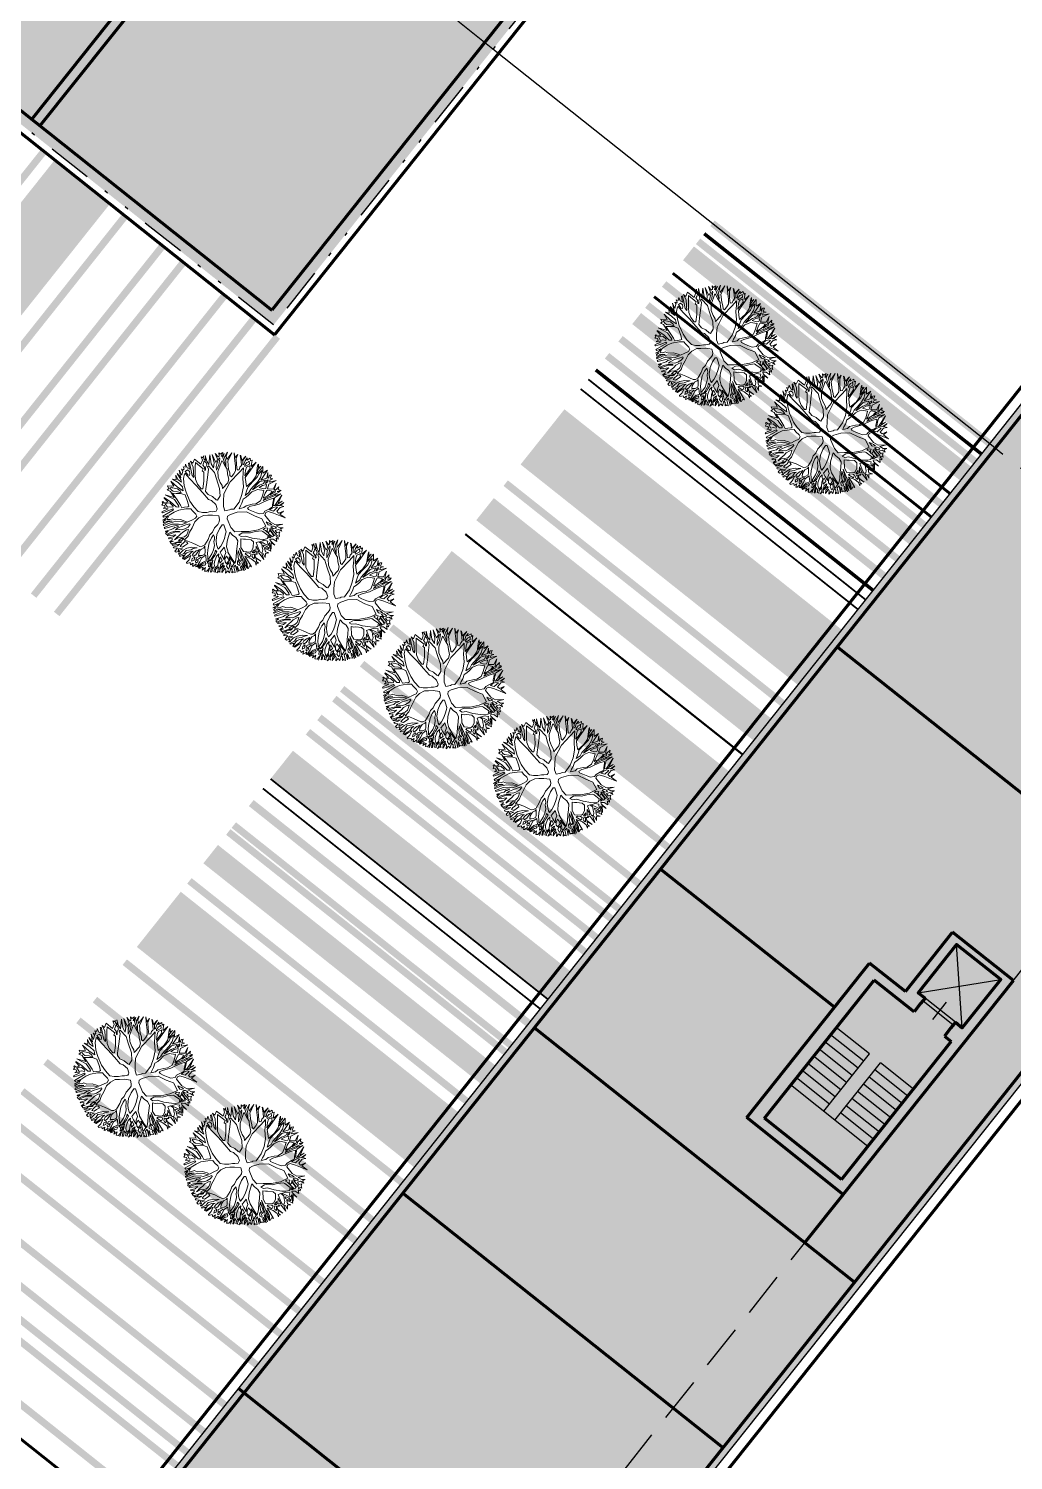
# Model space of a CAD drawing. Header units: metres. Extents: x -664657 to -643449, y -1076720 to -1062383.
# Drawn here: x -657585.73 to -657557.81, y -1068272.1 to -1068231.48 of the extents above; entities that cross this region are included whole.
import ezdxf

# ---------------------------------------------------------------- set-up
doc = ezdxf.new("R2010")
doc.units = ezdxf.units.M
doc.header["$LTSCALE"] = 0.1
doc.linetypes.add('DASHED', pattern=[19.05, 12.7, -6.35])
doc.linetypes.add('DIVIDE', pattern=[31.75, 12.7, -6.35, 0, -6.35, 0, -6.35])
doc.layers.get('0').update_dxf_attribs({"color": 8, "lineweight": 9})
doc.layers.add('AA_THER_silná', color=1, linetype='Continuous', lineweight=70)
doc.layers.add('AA_THER_STAFAZ', color=252, linetype='Continuous', lineweight=0)
for name, color, linetype in [('AA_THER_slabá', 4, 'Continuous'), ('AA_THER_srafy', 52, 'Continuous'), ('AA_THER_ZELEŇ', 53, 'Continuous'), ('AA_THER_čerchovaná', 84, 'DIVIDE'), ('AA_THER_čárkovaná', 5, 'DASHED')]:
    doc.layers.add(name, color=color, linetype=linetype)

# ---------------------------------------------------------------- blocks, each defined once
blk = doc.blocks.new('A$C0C461CEA')
for p, q in [((0.101, 0.706), (0.094, 0.804)), ((0.094, 0.804), (0.195, 0.61)), ((0.191, 0.795), (0.205, 0.826)), ((0.231, 0.749), (0.191, 0.795)), ((0.205, 0.826), (0.247, 0.779)), ((0.247, 0.779), (0.283, 0.818)), ((0.283, 0.818), (0.273, 0.766)), ((0.303, 0.735), (0.335, 0.855)), ((0.335, 0.855), (0.332, 0.706)), ((0.448, 0.732), (0.381, 0.832)), ((0.381, 0.832), (0.473, 0.745)), ((0.483, 0.777), (0.463, 0.845)), ((0.463, 0.845), (0.503, 0.812)), ((0.503, 0.812), (0.541, 0.849)), ((0.541, 0.849), (0.523, 0.775)), ((0.523, 0.775), (0.552, 0.829)), ((0.552, 0.829), (0.55, 0.733)), ((0.572, 0.716), (0.592, 0.82)), ((0.592, 0.82), (0.599, 0.69)), ((0.732, 0.619), (0.623, 0.824)), ((0.623, 0.824), (0.721, 0.691)), ((-0.291, 0.473), (-0.326, 0.577)), ((-0.326, 0.577), (-0.279, 0.488)), ((-0.256, 0.522), (-0.284, 0.582)), ((-0.284, 0.582), (-0.25, 0.553)), ((-0.25, 0.553), (-0.251, 0.627)), ((-0.251, 0.627), (-0.205, 0.61)), ((-0.215, 0.587), (-0.164, 0.562)), ((-0.208, 0.57), (-0.215, 0.587)), ((-0.212, 0.536), (-0.208, 0.57)), ((-0.186, 0.48), (-0.212, 0.536)), ((-0.205, 0.61), (-0.205, 0.641)), ((-0.205, 0.641), (-0.143, 0.596)), ((-0.164, 0.562), (-0.163, 0.47)), ((-0.143, 0.596), (-0.108, 0.579)), ((-0.134, 0.562), (-0.138, 0.487)), ((-0.108, 0.579), (-0.136, 0.688)), ((-0.136, 0.688), (-0.031, 0.479)), ((-0.111, 0.544), (-0.134, 0.562)), ((-0.084, 0.536), (-0.111, 0.544)), ((-0.062, 0.681), (-0.084, 0.71)), ((-0.084, 0.71), (-0.025, 0.681)), ((-0.05, 0.471), (-0.084, 0.536)), ((0.086, 0.573), (-0.062, 0.681)), ((-0.025, 0.681), (-0.029, 0.73)), ((-0.029, 0.73), (-0.001, 0.656)), ((0.063, 0.606), (-0.009, 0.765)), ((-0.009, 0.765), (0.101, 0.706)), ((-0.001, 0.656), (0.063, 0.606)), ((0.049, 0.709), (0.1, 0.674)), ((0.071, 0.64), (0.049, 0.709)), ((0.115, 0.58), (0.071, 0.64)), ((0.141, 0.467), (0.086, 0.573)), ((0.1, 0.674), (0.148, 0.626)), ((0.154, 0.458), (0.115, 0.58)), ((0.214, 0.725), (0.134, 0.788)), ((0.134, 0.788), (0.212, 0.751)), ((0.148, 0.626), (0.198, 0.54)), ((0.195, 0.61), (0.214, 0.725)), ((0.198, 0.54), (0.234, 0.438)), ((0.212, 0.751), (0.231, 0.749)), ((0.212, 0.581), (0.226, 0.644)), ((0.236, 0.499), (0.212, 0.581)), ((0.226, 0.644), (0.236, 0.684)), ((0.236, 0.684), (0.278, 0.625)), ((0.256, 0.734), (0.28, 0.713)), ((0.257, 0.695), (0.256, 0.734)), ((0.272, 0.676), (0.257, 0.695)), ((0.278, 0.625), (0.267, 0.543)), ((0.267, 0.543), (0.281, 0.388)), ((0.291, 0.657), (0.272, 0.676)), ((0.273, 0.766), (0.303, 0.735)), ((0.28, 0.713), (0.29, 0.678)), ((0.29, 0.678), (0.291, 0.657)), ((0.298, 0.594), (0.316, 0.668)), ((0.299, 0.519), (0.298, 0.594)), ((0.359, 0.578), (0.299, 0.519)), ((0.316, 0.668), (0.354, 0.641)), ((0.392, 0.572), (0.318, 0.477)), ((0.332, 0.706), (0.398, 0.641)), ((0.354, 0.641), (0.373, 0.618)), ((0.373, 0.618), (0.359, 0.578)), ((0.469, 0.501), (0.392, 0.572)), ((0.398, 0.641), (0.448, 0.732)), ((0.419, 0.639), (0.417, 0.618)), ((0.417, 0.618), (0.449, 0.568)), ((0.438, 0.663), (0.419, 0.639)), ((0.471, 0.697), (0.438, 0.663)), ((0.449, 0.568), (0.492, 0.518)), ((0.482, 0.682), (0.471, 0.697)), ((0.473, 0.745), (0.483, 0.777)), ((0.492, 0.669), (0.482, 0.682)), ((0.49, 0.711), (0.491, 0.762)), ((0.505, 0.682), (0.49, 0.711)), ((0.491, 0.762), (0.519, 0.739)), ((0.503, 0.634), (0.492, 0.669)), ((0.512, 0.575), (0.503, 0.634)), ((0.518, 0.634), (0.505, 0.682)), ((0.511, 0.491), (0.512, 0.575)), ((0.519, 0.739), (0.518, 0.634)), ((0.53, 0.531), (0.539, 0.622)), ((0.551, 0.471), (0.53, 0.531)), ((0.539, 0.622), (0.547, 0.66)), ((0.544, 0.723), (0.568, 0.689)), ((0.547, 0.66), (0.544, 0.723)), ((0.55, 0.733), (0.572, 0.716)), ((0.562, 0.609), (0.551, 0.471)), ((0.568, 0.689), (0.562, 0.609)), ((0.581, 0.563), (0.574, 0.456)), ((0.6, 0.66), (0.581, 0.563)), ((0.599, 0.69), (0.656, 0.641)), ((0.629, 0.644), (0.6, 0.66)), ((0.699, 0.587), (0.629, 0.644)), ((0.656, 0.641), (0.716, 0.594)), ((0.735, 0.569), (0.699, 0.587)), ((0.716, 0.594), (0.732, 0.619)), ((0.721, 0.691), (0.725, 0.772)), ((0.725, 0.772), (0.739, 0.638)), ((0.736, 0.502), (0.735, 0.569)), ((0.739, 0.638), (0.773, 0.691)), ((0.756, 0.617), (0.75, 0.55)), ((0.75, 0.55), (0.759, 0.494)), ((0.785, 0.647), (0.756, 0.617)), ((0.759, 0.494), (0.811, 0.549)), ((0.773, 0.691), (0.762, 0.79)), ((0.762, 0.79), (0.78, 0.708)), ((0.847, 0.53), (0.772, 0.454)), ((0.78, 0.708), (0.782, 0.71)), ((0.782, 0.71), (0.826, 0.755)), ((0.811, 0.549), (0.785, 0.647)), ((0.826, 0.755), (0.807, 0.687)), ((0.807, 0.687), (0.84, 0.599)), ((0.84, 0.599), (0.888, 0.613)), ((1.024, 0.679), (0.847, 0.53)), ((0.888, 0.613), (0.897, 0.711)), ((0.897, 0.711), (0.915, 0.627)), ((0.915, 0.627), (1.024, 0.679)), ((1.039, 0.454), (1.103, 0.589)), ((1.103, 0.589), (1.074, 0.465)), ((1.137, 0.506), (1.166, 0.562)), ((1.166, 0.562), (1.164, 0.508)), ((-0.495, 0.221), (-0.55, 0.309)), ((-0.55, 0.309), (-0.495, 0.256)), ((-0.436, 0.238), (-0.503, 0.376)), ((-0.503, 0.376), (-0.397, 0.235)), ((-0.394, 0.371), (-0.482, 0.412)), ((-0.482, 0.412), (-0.394, 0.388)), ((-0.394, 0.388), (-0.424, 0.459)), ((-0.424, 0.459), (-0.372, 0.399)), ((-0.256, 0.32), (-0.394, 0.371)), ((-0.386, 0.487), (-0.377, 0.497)), ((-0.28, 0.452), (-0.386, 0.487)), ((-0.377, 0.497), (-0.291, 0.473)), ((-0.372, 0.399), (-0.265, 0.347)), ((-0.209, 0.421), (-0.28, 0.452)), ((-0.279, 0.488), (-0.209, 0.448)), ((-0.265, 0.347), (-0.176, 0.312)), ((-0.207, 0.472), (-0.256, 0.522)), ((-0.174, 0.275), (-0.256, 0.32)), ((-0.209, 0.448), (-0.207, 0.472)), ((-0.194, 0.381), (-0.209, 0.421)), ((-0.162, 0.346), (-0.194, 0.381)), ((-0.163, 0.47), (-0.186, 0.48)), ((-0.176, 0.312), (-0.162, 0.346)), ((-0.142, 0.224), (-0.174, 0.275)), ((-0.157, 0.436), (-0.114, 0.321)), ((-0.081, 0.391), (-0.157, 0.436)), ((-0.138, 0.487), (-0.095, 0.443)), ((-0.114, 0.321), (-0.04, 0.095)), ((-0.095, 0.443), (-0.013, 0.385)), ((0.012, 0.333), (-0.081, 0.391)), ((-0.013, 0.385), (-0.05, 0.471)), ((-0.031, 0.479), (0.019, 0.379)), ((0.154, 0.269), (0.012, 0.333)), ((0.019, 0.379), (0.096, 0.349)), ((0.096, 0.349), (0.175, 0.322)), ((0.175, 0.322), (0.141, 0.467)), ((0.193, 0.345), (0.154, 0.458)), ((0.266, 0.178), (0.154, 0.269)), ((0.24, 0.295), (0.193, 0.345)), ((0.234, 0.438), (0.258, 0.367)), ((0.281, 0.388), (0.236, 0.499)), ((0.308, 0.222), (0.24, 0.295)), ((0.258, 0.367), (0.296, 0.309)), ((0.296, 0.309), (0.308, 0.222)), ((0.314, 0.414), (0.309, 0.363)), ((0.309, 0.363), (0.334, 0.286)), ((0.318, 0.477), (0.314, 0.414)), ((0.334, 0.286), (0.348, 0.221)), ((0.532, 0.422), (0.469, 0.501)), ((0.492, 0.518), (0.511, 0.491)), ((0.513, 0.258), (0.54, 0.324)), ((0.54, 0.324), (0.532, 0.422)), ((0.551, 0.283), (0.534, 0.218)), ((0.571, 0.374), (0.551, 0.283)), ((0.574, 0.456), (0.571, 0.374)), ((0.694, 0.255), (0.731, 0.289)), ((0.834, 0.289), (0.726, 0.197)), ((0.731, 0.289), (0.76, 0.363)), ((0.738, 0.409), (0.736, 0.502)), ((0.76, 0.363), (0.738, 0.409)), ((0.772, 0.454), (0.768, 0.41)), ((0.768, 0.41), (0.8, 0.37)), ((0.8, 0.37), (0.955, 0.401)), ((0.992, 0.29), (0.834, 0.289)), ((0.943, 0.354), (0.922, 0.336)), ((0.922, 0.336), (0.992, 0.342)), ((0.983, 0.384), (0.943, 0.354)), ((0.955, 0.401), (1.039, 0.454)), ((1.022, 0.404), (0.983, 0.384)), ((0.99, 0.219), (0.992, 0.29)), ((0.992, 0.342), (1.008, 0.359)), ((1.008, 0.359), (1.022, 0.404)), ((1.019, 0.28), (1.014, 0.25)), ((1.04, 0.305), (1.019, 0.28)), ((1.065, 0.28), (1.04, 0.305)), ((1.06, 0.421), (1.046, 0.396)), ((1.046, 0.396), (1.046, 0.37)), ((1.046, 0.37), (1.102, 0.394)), ((1.057, 0.251), (1.11, 0.266)), ((1.085, 0.438), (1.06, 0.421)), ((1.084, 0.364), (1.065, 0.329)), ((1.065, 0.329), (1.216, 0.353)), ((1.11, 0.266), (1.065, 0.28)), ((1.074, 0.465), (1.137, 0.506)), ((1.151, 0.377), (1.084, 0.364)), ((1.117, 0.447), (1.085, 0.438)), ((1.115, 0.327), (1.094, 0.318)), ((1.094, 0.318), (1.123, 0.272)), ((1.102, 0.394), (1.117, 0.447)), ((1.157, 0.334), (1.115, 0.327)), ((1.123, 0.272), (1.221, 0.303)), ((1.154, 0.472), (1.142, 0.409)), ((1.142, 0.409), (1.193, 0.416)), ((1.216, 0.393), (1.151, 0.377)), ((1.213, 0.508), (1.154, 0.472)), ((1.223, 0.332), (1.157, 0.334)), ((1.164, 0.508), (1.213, 0.508)), ((1.221, 0.277), (1.173, 0.268)), ((1.173, 0.268), (1.209, 0.239)), ((1.193, 0.416), (1.206, 0.47)), ((1.206, 0.47), (1.232, 0.441)), ((1.209, 0.239), (1.221, 0.277)), ((1.216, 0.353), (1.216, 0.393)), ((1.221, 0.303), (1.223, 0.332)), ((1.232, 0.441), (1.276, 0.429)), ((1.265, 0.299), (1.236, 0.242)), ((1.276, 0.429), (1.239, 0.399)), ((1.239, 0.399), (1.239, 0.378)), ((1.239, 0.378), (1.266, 0.383)), ((1.263, 0.236), (1.379, 0.275)), ((1.336, 0.335), (1.265, 0.299)), ((1.266, 0.383), (1.281, 0.398)), ((1.308, 0.383), (1.275, 0.358)), ((1.275, 0.358), (1.336, 0.335)), ((1.281, 0.398), (1.308, 0.383)), ((1.379, 0.275), (1.301, 0.236)), ((-0.493, -0.002), (-0.644, 0.041)), ((-0.644, 0.041), (-0.485, 0.03)), ((-0.635, 0.101), (-0.551, 0.117)), ((-0.519, 0.086), (-0.635, 0.101)), ((-0.612, 0.165), (-0.577, 0.172)), ((-0.557, 0.142), (-0.612, 0.165)), ((-0.577, 0.172), (-0.583, 0.229)), ((-0.583, 0.229), (-0.536, 0.174)), ((-0.551, 0.117), (-0.557, 0.142)), ((-0.526, 0.187), (-0.556, 0.247)), ((-0.556, 0.247), (-0.505, 0.187)), ((-0.536, 0.174), (-0.526, 0.187)), ((-0.509, 0.126), (-0.526, 0.126)), ((-0.526, 0.126), (-0.492, 0.08)), ((-0.485, 0.03), (-0.519, 0.086)), ((-0.416, 0.057), (-0.509, 0.126)), ((-0.505, 0.187), (-0.335, 0.163)), ((-0.495, 0.256), (-0.436, 0.238)), ((-0.415, 0.205), (-0.495, 0.221)), ((-0.492, 0.08), (-0.453, 0.038)), ((-0.444, 0.15), (-0.46, 0.141)), ((-0.46, 0.141), (-0.318, -0.013)), ((-0.453, 0.038), (-0.411, 0.003)), ((-0.353, 0.149), (-0.444, 0.15)), ((-0.354, -0.026), (-0.416, 0.057)), ((-0.335, 0.163), (-0.415, 0.205)), ((-0.411, 0.003), (-0.354, -0.026)), ((-0.397, 0.235), (-0.263, 0.181)), ((-0.273, 0.155), (-0.353, 0.149)), ((-0.191, 0.121), (-0.273, 0.155)), ((-0.263, 0.181), (-0.194, 0.167)), ((-0.194, 0.167), (-0.145, 0.146)), ((-0.099, 0.096), (-0.191, 0.121)), ((-0.145, 0.146), (-0.114, 0.159)), ((-0.114, 0.159), (-0.142, 0.224)), ((-0.05, 0.048), (-0.099, 0.096)), ((0, -0.086), (-0.05, 0.048)), ((-0.04, 0.095), (0.101, -0.11)), ((0.364, 0.065), (0.266, 0.178)), ((0.348, 0.221), (0.354, 0.16)), ((0.354, 0.16), (0.409, 0.103)), ((0.435, -0.079), (0.364, 0.065)), ((0.409, 0.103), (0.439, 0.053)), ((0.439, 0.053), (0.476, 0.01)), ((0.476, 0.01), (0.498, 0.096)), ((0.485, 0.148), (0.513, 0.258)), ((0.498, 0.096), (0.485, 0.148)), ((0.588, 0.099), (0.514, -0.053)), ((0.534, 0.218), (0.533, 0.155)), ((0.533, 0.155), (0.567, 0.153)), ((0.567, 0.153), (0.619, 0.192)), ((0.726, 0.197), (0.588, 0.099)), ((0.619, 0.192), (0.694, 0.255)), ((0.934, -0.024), (0.985, 0.138)), ((0.99, 0.078), (0.966, -0.017)), ((0.985, 0.138), (0.99, 0.219)), ((1.029, 0.181), (0.99, 0.078)), ((1.014, 0.25), (1.022, 0.223)), ((1.022, 0.223), (1.057, 0.251)), ((1.054, 0.196), (1.029, 0.181)), ((1.161, 0.247), (1.054, 0.196)), ((1.064, -0.035), (1.15, 0.081)), ((1.15, 0.081), (1.193, 0.151)), ((1.207, 0.21), (1.161, 0.247)), ((1.184, 0.044), (1.176, -0.007)), ((1.242, 0.072), (1.184, 0.044)), ((1.201, 0.118), (1.192, 0.06)), ((1.192, 0.06), (1.242, 0.105)), ((1.193, 0.151), (1.207, 0.21)), ((1.249, 0.194), (1.201, 0.132)), ((1.201, 0.132), (1.201, 0.118)), ((1.236, 0.242), (1.263, 0.236)), ((1.242, 0.105), (1.277, 0.128)), ((1.297, 0.051), (1.242, 0.072)), ((1.268, 0.179), (1.249, 0.194)), ((1.314, 0.169), (1.268, 0.179)), ((1.294, 0.108), (1.276, 0.086)), ((1.276, 0.086), (1.305, 0.077)), ((1.277, 0.128), (1.319, 0.158)), ((1.411, 0.18), (1.289, 0.213)), ((1.289, 0.213), (1.317, 0.184)), ((1.327, 0.131), (1.294, 0.108)), ((1.347, 0.037), (1.297, 0.051)), ((1.301, 0.236), (1.411, 0.18)), ((1.305, 0.077), (1.384, 0.138)), ((1.319, 0.158), (1.314, 0.169)), ((1.317, 0.184), (1.443, 0.155)), ((1.367, 0.149), (1.327, 0.131)), ((1.443, 0.155), (1.34, 0.081)), ((1.34, 0.081), (1.406, 0.061)), ((1.386, 0.006), (1.347, 0.037)), ((1.384, 0.138), (1.367, 0.149)), ((1.367, -0.026), (1.386, 0.006)), ((1.421, 0.016), (1.398, -0.011)), ((1.406, 0.061), (1.454, 0.109)), ((1.495, 0.013), (1.421, 0.016)), ((1.454, 0.109), (1.431, 0.05)), ((1.431, 0.05), (1.495, 0.013)), ((-0.721, -0.288), (-0.583, -0.227)), ((-0.701, -0.157), (-0.672, -0.144)), ((-0.634, -0.167), (-0.701, -0.157)), ((-0.672, -0.144), (-0.697, -0.115)), ((-0.697, -0.115), (-0.649, -0.134)), ((-0.599, -0.118), (-0.687, -0.081)), ((-0.687, -0.081), (-0.582, -0.108)), ((-0.508, -0.101), (-0.659, -0.004)), ((-0.659, -0.004), (-0.5, -0.057)), ((-0.49, -0.229), (-0.658, -0.302)), ((-0.649, -0.134), (-0.599, -0.118)), ((-0.583, -0.227), (-0.634, -0.167)), ((-0.561, -0.129), (-0.611, -0.142)), ((-0.611, -0.142), (-0.575, -0.175)), ((-0.582, -0.108), (-0.544, -0.105)), ((-0.575, -0.175), (-0.552, -0.204)), ((-0.519, -0.137), (-0.561, -0.129)), ((-0.552, -0.204), (-0.506, -0.197)), ((-0.544, -0.105), (-0.508, -0.101)), ((-0.491, -0.179), (-0.519, -0.137)), ((-0.506, -0.197), (-0.448, -0.22)), ((-0.5, -0.057), (-0.412, -0.054)), ((-0.412, -0.054), (-0.493, -0.002)), ((-0.33, -0.078), (-0.491, -0.12)), ((-0.491, -0.12), (-0.481, -0.145)), ((-0.444, -0.203), (-0.491, -0.179)), ((-0.465, -0.267), (-0.49, -0.229)), ((-0.481, -0.145), (-0.435, -0.149)), ((-0.431, -0.251), (-0.465, -0.267)), ((-0.448, -0.22), (-0.444, -0.203)), ((-0.435, -0.149), (-0.35, -0.207)), ((-0.402, -0.266), (-0.431, -0.251)), ((-0.35, -0.207), (-0.2, -0.314)), ((-0.208, -0.104), (-0.33, -0.078)), ((-0.318, -0.013), (-0.221, -0.06)), ((-0.221, -0.06), (-0.118, -0.072)), ((-0.023, -0.134), (-0.208, -0.104)), ((-0.118, -0.072), (-0.051, -0.067)), ((-0.051, -0.067), (0, -0.086)), ((0.101, -0.19), (-0.023, -0.134)), ((0.101, -0.11), (0.215, -0.18)), ((0.147, -0.271), (0.101, -0.19)), ((0.215, -0.18), (0.302, -0.23)), ((0.302, -0.23), (0.386, -0.241)), ((0.386, -0.241), (0.412, -0.157)), ((0.412, -0.132), (0.435, -0.079)), ((0.412, -0.157), (0.412, -0.132)), ((0.514, -0.053), (0.492, -0.182)), ((0.492, -0.182), (0.493, -0.246)), ((0.493, -0.246), (0.533, -0.274)), ((0.71, -0.29), (0.814, -0.262)), ((0.814, -0.262), (0.864, -0.159)), ((0.864, -0.159), (0.934, -0.024)), ((0.908, -0.119), (0.897, -0.15)), ((0.897, -0.15), (0.901, -0.228)), ((0.901, -0.228), (0.946, -0.198)), ((0.966, -0.017), (0.908, -0.119)), ((0.946, -0.198), (0.973, -0.127)), ((0.973, -0.127), (1.064, -0.035)), ((1.009, -0.187), (0.98, -0.225)), ((0.98, -0.225), (1.12, -0.297)), ((1.026, -0.151), (1.009, -0.187)), ((1.084, -0.067), (1.026, -0.151)), ((1.138, -0.047), (1.084, -0.067)), ((1.225, -0.095), (1.138, -0.047)), ((1.176, -0.007), (1.277, -0.02)), ((1.208, -0.294), (1.276, -0.187)), ((1.271, -0.153), (1.225, -0.095)), ((1.231, -0.04), (1.321, -0.091)), ((1.289, -0.041), (1.231, -0.04)), ((1.287, -0.212), (1.256, -0.26)), ((1.256, -0.26), (1.262, -0.288)), ((1.262, -0.288), (1.356, -0.236)), ((1.276, -0.187), (1.271, -0.153)), ((1.277, -0.02), (1.367, -0.026)), ((1.324, -0.116), (1.277, -0.096)), ((1.277, -0.096), (1.303, -0.157)), ((1.318, -0.192), (1.287, -0.212)), ((1.346, -0.047), (1.289, -0.041)), ((1.394, -0.229), (1.298, -0.308)), ((1.303, -0.157), (1.324, -0.116)), ((1.356, -0.236), (1.318, -0.192)), ((1.321, -0.091), (1.346, -0.047)), ((1.347, -0.14), (1.333, -0.161)), ((1.333, -0.161), (1.36, -0.194)), ((1.374, -0.053), (1.346, -0.093)), ((1.346, -0.093), (1.374, -0.091)), ((1.368, -0.148), (1.347, -0.14)), ((1.374, -0.091), (1.353, -0.129)), ((1.353, -0.129), (1.41, -0.147)), ((1.36, -0.194), (1.389, -0.194)), ((1.4, -0.166), (1.368, -0.148)), ((1.514, -0.029), (1.374, -0.053)), ((1.389, -0.194), (1.421, -0.179)), ((1.476, -0.191), (1.394, -0.229)), ((1.398, -0.011), (1.514, -0.029)), ((1.421, -0.179), (1.4, -0.166)), ((1.41, -0.147), (1.519, -0.094)), ((1.519, -0.094), (1.431, -0.145)), ((1.431, -0.145), (1.486, -0.17)), ((1.541, -0.201), (1.476, -0.191)), ((1.486, -0.17), (1.527, -0.148)), ((1.527, -0.148), (1.511, -0.184)), ((1.511, -0.184), (1.541, -0.201)), ((-0.722, -0.374), (-0.67, -0.354)), ((-0.605, -0.381), (-0.722, -0.374)), ((-0.67, -0.354), (-0.721, -0.288)), ((-0.671, -0.512), (-0.715, -0.477)), ((-0.715, -0.477), (-0.643, -0.483)), ((-0.705, -0.422), (-0.705, -0.403)), ((-0.705, -0.403), (-0.475, -0.468)), ((-0.602, -0.457), (-0.705, -0.422)), ((-0.697, -0.539), (-0.671, -0.512)), ((-0.658, -0.302), (-0.588, -0.343)), ((-0.643, -0.483), (-0.602, -0.457)), ((-0.562, -0.478), (-0.608, -0.497)), ((-0.608, -0.497), (-0.603, -0.545)), ((-0.429, -0.459), (-0.605, -0.381)), ((-0.588, -0.343), (-0.459, -0.411)), ((-0.528, -0.49), (-0.562, -0.478)), ((-0.5, -0.512), (-0.528, -0.49)), ((-0.523, -0.534), (-0.5, -0.512)), ((-0.475, -0.468), (-0.429, -0.459)), ((-0.459, -0.411), (-0.383, -0.446)), ((-0.274, -0.489), (-0.439, -0.537)), ((-0.281, -0.328), (-0.402, -0.266)), ((-0.383, -0.446), (-0.284, -0.456)), ((-0.284, -0.456), (-0.182, -0.436)), ((-0.167, -0.411), (-0.281, -0.328)), ((-0.099, -0.448), (-0.274, -0.489)), ((-0.2, -0.314), (-0.141, -0.358)), ((-0.182, -0.436), (-0.167, -0.411)), ((-0.141, -0.358), (-0.098, -0.387)), ((0.06, -0.41), (-0.099, -0.448)), ((-0.098, -0.387), (-0.025, -0.371)), ((-0.025, -0.371), (0.046, -0.318)), ((0.046, -0.318), (0.128, -0.29)), ((0.101, -0.37), (0.06, -0.41)), ((0.202, -0.337), (0.101, -0.37)), ((0.128, -0.29), (0.147, -0.271)), ((0.284, -0.347), (0.202, -0.337)), ((0.252, -0.551), (0.271, -0.484)), ((0.271, -0.484), (0.295, -0.448)), ((0.301, -0.364), (0.284, -0.347)), ((0.295, -0.448), (0.313, -0.389)), ((0.313, -0.389), (0.301, -0.364)), ((0.348, -0.481), (0.309, -0.559)), ((0.414, -0.386), (0.348, -0.481)), ((0.482, -0.404), (0.414, -0.386)), ((0.518, -0.429), (0.482, -0.404)), ((0.544, -0.477), (0.518, -0.429)), ((0.533, -0.274), (0.71, -0.29)), ((0.574, -0.561), (0.544, -0.477)), ((0.601, -0.382), (0.587, -0.408)), ((0.587, -0.408), (0.628, -0.487)), ((0.66, -0.39), (0.601, -0.382)), ((0.628, -0.487), (0.7, -0.576)), ((0.74, -0.406), (0.66, -0.39)), ((0.768, -0.431), (0.74, -0.406)), ((0.831, -0.489), (0.768, -0.431)), ((0.773, -0.347), (0.846, -0.329)), ((0.833, -0.407), (0.773, -0.347)), ((0.885, -0.552), (0.831, -0.489)), ((0.896, -0.469), (0.833, -0.407)), ((0.846, -0.329), (0.914, -0.295)), ((0.987, -0.527), (0.896, -0.469)), ((0.914, -0.295), (0.987, -0.292)), ((0.987, -0.292), (1.076, -0.35)), ((1.063, -0.541), (0.987, -0.527)), ((1.076, -0.35), (1.146, -0.402)), ((1.12, -0.297), (1.208, -0.294)), ((1.322, -0.346), (1.122, -0.328)), ((1.122, -0.328), (1.314, -0.377)), ((1.146, -0.366), (1.331, -0.398)), ((1.205, -0.406), (1.146, -0.366)), ((1.146, -0.402), (1.247, -0.462)), ((1.293, -0.438), (1.205, -0.406)), ((1.247, -0.462), (1.328, -0.531)), ((1.35, -0.423), (1.293, -0.438)), ((1.298, -0.308), (1.389, -0.301)), ((1.308, -0.455), (1.382, -0.454)), ((1.323, -0.478), (1.308, -0.455)), ((1.314, -0.377), (1.526, -0.421)), ((1.436, -0.382), (1.322, -0.346)), ((1.367, -0.498), (1.323, -0.478)), ((1.331, -0.398), (1.35, -0.423)), ((1.439, -0.334), (1.334, -0.329)), ((1.334, -0.329), (1.521, -0.375)), ((1.403, -0.475), (1.367, -0.498)), ((1.526, -0.421), (1.375, -0.412)), ((1.375, -0.412), (1.53, -0.449)), ((1.382, -0.454), (1.403, -0.475)), ((1.389, -0.301), (1.527, -0.295)), ((1.434, -0.521), (1.395, -0.521)), ((1.395, -0.521), (1.492, -0.575)), ((1.53, -0.449), (1.415, -0.452)), ((1.415, -0.452), (1.445, -0.477)), ((1.485, -0.543), (1.434, -0.521)), ((1.521, -0.375), (1.436, -0.382)), ((1.513, -0.369), (1.439, -0.334)), ((1.445, -0.477), (1.505, -0.474)), ((1.505, -0.474), (1.477, -0.522)), ((1.477, -0.522), (1.485, -0.543)), ((1.527, -0.295), (1.496, -0.321)), ((1.496, -0.321), (1.528, -0.358)), ((1.528, -0.358), (1.513, -0.369)), ((-0.651, -0.541), (-0.697, -0.539)), ((-0.537, -0.67), (-0.676, -0.63)), ((-0.676, -0.63), (-0.569, -0.633)), ((-0.67, -0.585), (-0.643, -0.564)), ((-0.628, -0.583), (-0.67, -0.585)), ((-0.643, -0.564), (-0.651, -0.541)), ((-0.639, -0.698), (-0.537, -0.67)), ((-0.507, -0.691), (-0.639, -0.698)), ((-0.569, -0.633), (-0.628, -0.583)), ((-0.54, -0.767), (-0.622, -0.732)), ((-0.622, -0.732), (-0.532, -0.735)), ((-0.603, -0.545), (-0.555, -0.54)), ((-0.483, -0.76), (-0.59, -0.822)), ((-0.59, -0.822), (-0.54, -0.767)), ((-0.569, -0.566), (-0.571, -0.578)), ((-0.571, -0.578), (-0.503, -0.638)), ((-0.439, -0.537), (-0.569, -0.566)), ((-0.555, -0.54), (-0.523, -0.534)), ((-0.532, -0.735), (-0.456, -0.699)), ((-0.456, -0.699), (-0.507, -0.691)), ((-0.503, -0.638), (-0.373, -0.687)), ((-0.374, -0.724), (-0.483, -0.76)), ((-0.416, -0.81), (-0.302, -0.746)), ((-0.302, -0.746), (-0.374, -0.724)), ((-0.373, -0.687), (-0.256, -0.714)), ((-0.221, -0.753), (-0.283, -0.813)), ((-0.256, -0.714), (-0.076, -0.727)), ((-0.092, -0.771), (-0.221, -0.753)), ((-0.004, -0.791), (-0.092, -0.771)), ((-0.076, -0.727), (0.048, -0.713)), ((-0.002, -0.812), (-0.004, -0.791)), ((0.055, -0.78), (0.014, -0.86)), ((0.048, -0.713), (0.165, -0.682)), ((0.103, -0.771), (0.055, -0.78)), ((0.185, -0.745), (0.103, -0.771)), ((0.165, -0.682), (0.215, -0.623)), ((0.227, -0.745), (0.185, -0.745)), ((0.215, -0.623), (0.252, -0.551)), ((0.25, -0.786), (0.227, -0.745)), ((0.249, -0.862), (0.25, -0.786)), ((0.276, -0.629), (0.273, -0.73)), ((0.273, -0.73), (0.303, -0.824)), ((0.309, -0.559), (0.276, -0.629)), ((0.627, -0.632), (0.574, -0.561)), ((0.648, -0.697), (0.627, -0.632)), ((0.706, -0.765), (0.648, -0.697)), ((0.68, -0.635), (0.71, -0.698)), ((0.723, -0.641), (0.68, -0.635)), ((0.7, -0.576), (0.793, -0.643)), ((0.766, -0.864), (0.706, -0.765)), ((0.71, -0.698), (0.771, -0.775)), ((0.755, -0.654), (0.723, -0.641)), ((0.793, -0.687), (0.755, -0.654)), ((0.771, -0.775), (0.873, -0.86)), ((0.793, -0.643), (0.86, -0.669)), ((0.861, -0.713), (0.793, -0.687)), ((0.86, -0.669), (0.919, -0.683)), ((0.923, -0.765), (0.861, -0.713)), ((0.927, -0.618), (0.885, -0.552)), ((0.919, -0.683), (0.953, -0.683)), ((0.975, -0.826), (0.923, -0.765)), ((0.953, -0.683), (0.927, -0.618)), ((0.943, -0.738), (0.987, -0.729)), ((0.979, -0.769), (0.943, -0.738)), ((0.973, -0.572), (1.072, -0.589)), ((0.997, -0.622), (0.973, -0.572)), ((1.005, -0.804), (0.979, -0.769)), ((0.987, -0.729), (1.026, -0.796)), ((1.018, -0.681), (0.997, -0.622)), ((1.087, -0.68), (1.018, -0.681)), ((1.033, -0.716), (1.053, -0.774)), ((1.078, -0.743), (1.033, -0.716)), ((1.053, -0.774), (1.127, -0.856)), ((1.084, -0.55), (1.063, -0.541)), ((1.072, -0.589), (1.119, -0.642)), ((1.111, -0.744), (1.078, -0.743)), ((1.24, -0.542), (1.084, -0.55)), ((1.171, -0.679), (1.087, -0.68)), ((1.099, -0.713), (1.174, -0.717)), ((1.139, -0.759), (1.099, -0.713)), ((1.151, -0.786), (1.111, -0.744)), ((1.119, -0.642), (1.171, -0.679)), ((1.135, -0.61), (1.181, -0.601)), ((1.169, -0.658), (1.135, -0.61)), ((1.193, -0.78), (1.139, -0.759)), ((1.217, -0.83), (1.151, -0.786)), ((1.218, -0.683), (1.169, -0.658)), ((1.271, -0.556), (1.173, -0.572)), ((1.173, -0.572), (1.345, -0.623)), ((1.174, -0.717), (1.193, -0.78)), ((1.181, -0.601), (1.228, -0.603)), ((1.262, -0.674), (1.218, -0.683)), ((1.22, -0.716), (1.225, -0.775)), ((1.246, -0.741), (1.22, -0.716)), ((1.225, -0.775), (1.289, -0.835)), ((1.228, -0.603), (1.262, -0.674)), ((1.328, -0.531), (1.24, -0.542)), ((1.269, -0.792), (1.246, -0.741)), ((1.339, -0.652), (1.266, -0.621)), ((1.266, -0.621), (1.279, -0.67)), ((1.292, -0.73), (1.269, -0.733)), ((1.269, -0.733), (1.293, -0.833)), ((1.289, -0.835), (1.269, -0.792)), ((1.32, -0.545), (1.271, -0.556)), ((1.279, -0.67), (1.304, -0.696)), ((1.314, -0.791), (1.292, -0.73)), ((1.304, -0.696), (1.367, -0.69)), ((1.366, -0.826), (1.314, -0.791)), ((1.362, -0.62), (1.32, -0.545)), ((1.351, -0.74), (1.321, -0.736)), ((1.321, -0.736), (1.366, -0.826)), ((1.367, -0.69), (1.339, -0.652)), ((1.345, -0.623), (1.362, -0.62)), ((1.406, -0.775), (1.351, -0.74)), ((1.492, -0.575), (1.361, -0.539)), ((1.361, -0.539), (1.376, -0.585)), ((1.404, -0.631), (1.364, -0.641)), ((1.364, -0.641), (1.432, -0.706)), ((1.376, -0.585), (1.48, -0.613)), ((1.432, -0.706), (1.386, -0.715)), ((1.386, -0.715), (1.406, -0.775)), ((1.457, -0.664), (1.404, -0.631)), ((1.461, -0.634), (1.444, -0.636)), ((1.444, -0.636), (1.457, -0.664)), ((1.48, -0.613), (1.461, -0.634)), ((-0.568, -0.862), (-0.416, -0.81)), ((-0.457, -0.859), (-0.568, -0.862)), ((-0.519, -0.958), (-0.457, -0.859)), ((-0.458, -0.964), (-0.519, -0.958)), ((-0.463, -0.909), (-0.469, -0.936)), ((-0.469, -0.936), (-0.415, -0.93)), ((-0.446, -0.892), (-0.463, -0.909)), ((-0.456, -0.999), (-0.458, -0.964)), ((-0.402, -0.959), (-0.456, -0.999)), ((-0.388, -0.824), (-0.446, -0.892)), ((-0.415, -0.93), (-0.381, -0.913)), ((-0.275, -0.955), (-0.402, -0.959)), ((-0.396, -1.075), (-0.275, -0.955)), ((-0.237, -0.968), (-0.396, -1.075)), ((-0.329, -0.8), (-0.388, -0.824)), ((-0.381, -0.913), (-0.335, -0.847)), ((-0.36, -1.114), (-0.235, -1.047)), ((-0.322, -0.887), (-0.355, -0.942)), ((-0.355, -0.942), (-0.206, -0.924)), ((-0.335, -0.847), (-0.287, -0.798)), ((-0.287, -0.798), (-0.329, -0.8)), ((-0.283, -0.813), (-0.322, -0.887)), ((-0.105, -0.95), (-0.237, -0.968)), ((-0.235, -1.047), (-0.102, -1.004)), ((-0.142, -1.045), (-0.222, -1.071)), ((-0.206, -0.924), (-0.095, -0.918)), ((-0.125, -1.059), (-0.142, -1.045)), ((-0.078, -0.962), (-0.105, -0.95)), ((-0.102, -1.004), (-0.078, -0.962)), ((-0.095, -0.918), (-0.04, -0.918)), ((-0.04, -0.918), (-0.024, -0.869)), ((-0.027, -0.987), (-0.034, -1.08)), ((0.014, -0.86), (-0.027, -0.987)), ((-0.024, -0.869), (-0.002, -0.812)), ((0.102, -1.129), (0.142, -1.04)), ((0.184, -1.043), (0.122, -1.171)), ((0.142, -1.04), (0.206, -0.982)), ((0.246, -0.974), (0.184, -1.043)), ((0.206, -0.982), (0.243, -0.953)), ((0.23, -1.077), (0.246, -0.974)), ((0.243, -0.953), (0.249, -0.862)), ((0.277, -0.999), (0.264, -1.085)), ((0.292, -0.925), (0.277, -0.999)), ((0.309, -0.927), (0.292, -0.925)), ((0.303, -0.824), (0.376, -0.924)), ((0.33, -0.981), (0.309, -0.927)), ((0.321, -1.112), (0.333, -1.053)), ((0.333, -1.053), (0.33, -0.981)), ((0.374, -0.999), (0.362, -1.036)), ((0.362, -1.036), (0.365, -1.114)), ((0.41, -1.033), (0.374, -0.999)), ((0.376, -0.924), (0.427, -1.003)), ((0.444, -1.071), (0.41, -1.033)), ((0.427, -1.003), (0.48, -1.062)), ((0.558, -1.109), (0.631, -1.046)), ((0.631, -1.046), (0.693, -0.999)), ((0.746, -1.013), (0.692, -1.098)), ((0.693, -0.999), (0.75, -0.958)), ((0.726, -1.085), (0.746, -1.013)), ((0.75, -0.958), (0.766, -0.918)), ((0.766, -0.918), (0.766, -0.864)), ((0.789, -0.874), (0.884, -0.921)), ((0.804, -0.903), (0.789, -0.874)), ((0.79, -1.059), (0.793, -1.031)), ((0.793, -1.031), (0.796, -0.994)), ((0.796, -0.994), (0.85, -1.098)), ((0.804, -0.956), (0.804, -0.903)), ((0.813, -0.977), (0.804, -0.956)), ((0.841, -1.024), (0.813, -0.977)), ((0.885, -1.058), (0.841, -1.024)), ((0.873, -0.86), (0.932, -0.9)), ((0.884, -0.921), (0.914, -0.946)), ((0.914, -0.998), (0.885, -1.058)), ((0.906, -1.064), (0.934, -1.03)), ((0.914, -0.946), (0.914, -0.998)), ((0.932, -0.9), (0.98, -0.916)), ((0.934, -1.03), (0.94, -1.076)), ((0.939, -0.942), (0.95, -1.023)), ((0.95, -0.942), (0.939, -0.942)), ((1.04, -0.98), (0.95, -0.942)), ((0.95, -1.023), (1.001, -1.095)), ((1.031, -0.928), (0.975, -0.826)), ((0.98, -0.916), (1.029, -0.945)), ((1.045, -0.869), (1.005, -0.804)), ((1.026, -0.796), (1.051, -0.84)), ((1.029, -0.945), (1.031, -0.928)), ((1.032, -1.052), (1.04, -0.98)), ((1.059, -1.178), (1.032, -1.052)), ((1.075, -0.925), (1.045, -0.869)), ((1.05, -0.921), (1.086, -0.98)), ((1.051, -0.97), (1.05, -0.921)), ((1.051, -0.84), (1.075, -0.882)), ((1.086, -0.98), (1.051, -0.97)), ((1.059, -1.012), (1.058, -1.092)), ((1.08, -1.009), (1.059, -1.012)), ((1.075, -0.882), (1.075, -0.925)), ((1.097, -1.037), (1.08, -1.009)), ((1.259, -1.006), (1.085, -0.865)), ((1.085, -0.865), (1.242, -1.046)), ((1.085, -1.069), (1.097, -1.037)), ((1.098, -0.94), (1.107, -0.921)), ((1.105, -0.963), (1.098, -0.94)), ((1.156, -0.996), (1.105, -0.963)), ((1.107, -0.921), (1.156, -0.965)), ((1.127, -0.856), (1.163, -0.878)), ((1.192, -1.097), (1.14, -1.053)), ((1.14, -1.053), (1.155, -1.127)), ((1.156, -0.965), (1.156, -0.996)), ((1.163, -0.878), (1.239, -0.897)), ((1.242, -1.046), (1.185, -0.992)), ((1.185, -0.992), (1.213, -1.063)), ((1.249, -0.922), (1.189, -0.924)), ((1.189, -0.924), (1.265, -0.987)), ((1.239, -0.897), (1.217, -0.83)), ((1.293, -0.863), (1.24, -0.831)), ((1.24, -0.831), (1.264, -0.903)), ((1.281, -0.953), (1.249, -0.922)), ((1.265, -0.987), (1.259, -1.006)), ((1.264, -0.903), (1.302, -0.93)), ((1.302, -0.93), (1.281, -0.953)), ((1.293, -0.833), (1.345, -0.856)), ((1.327, -0.913), (1.293, -0.863)), ((1.345, -0.856), (1.318, -0.856)), ((1.318, -0.856), (1.327, -0.913)), ((-0.351, -1.121), (-0.36, -1.114)), ((-0.255, -1.094), (-0.351, -1.121)), ((-0.305, -1.172), (-0.267, -1.159)), ((-0.305, -1.187), (-0.305, -1.172)), ((-0.273, -1.193), (-0.305, -1.187)), ((-0.254, -1.22), (-0.273, -1.193)), ((-0.267, -1.159), (-0.255, -1.094)), ((-0.227, -1.182), (-0.254, -1.22)), ((-0.242, -1.119), (-0.248, -1.151)), ((-0.248, -1.151), (-0.172, -1.146)), ((-0.222, -1.071), (-0.242, -1.119)), ((-0.189, -1.184), (-0.227, -1.182)), ((-0.141, -1.15), (-0.193, -1.224)), ((-0.193, -1.224), (-0.189, -1.184)), ((-0.172, -1.146), (-0.16, -1.106)), ((-0.16, -1.106), (-0.125, -1.059)), ((-0.146, -1.278), (-0.141, -1.15)), ((-0.125, -1.278), (-0.146, -1.278)), ((-0.109, -1.185), (-0.125, -1.278)), ((-0.098, -1.074), (-0.109, -1.185)), ((-0.075, -1.069), (-0.098, -1.074)), ((-0.066, -1.3), (-0.075, -1.069)), ((-0.041, -1.296), (-0.066, -1.3)), ((-0.029, -1.216), (-0.041, -1.296)), ((-0.034, -1.08), (-0.027, -1.189)), ((-0.006, -1.273), (-0.029, -1.216)), ((-0.027, -1.189), (0.003, -1.241)), ((-0.005, -1.34), (-0.006, -1.273)), ((0.016, -1.281), (-0.005, -1.34)), ((0.003, -1.241), (0.022, -1.26)), ((0.029, -1.341), (0.016, -1.281)), ((0.022, -1.26), (0.051, -1.215)), ((0.051, -1.215), (0.056, -1.171)), ((0.053, -1.265), (0.052, -1.345)), ((0.097, -1.194), (0.053, -1.265)), ((0.056, -1.171), (0.102, -1.129)), ((0.072, -1.268), (0.097, -1.194)), ((0.075, -1.366), (0.072, -1.268)), ((0.102, -1.252), (0.094, -1.366)), ((0.122, -1.171), (0.102, -1.252)), ((0.128, -1.374), (0.143, -1.221)), ((0.143, -1.221), (0.197, -1.113)), ((0.183, -1.225), (0.149, -1.374)), ((0.207, -1.153), (0.183, -1.225)), ((0.197, -1.113), (0.23, -1.077)), ((0.2, -1.386), (0.217, -1.3)), ((0.232, -1.127), (0.207, -1.153)), ((0.217, -1.3), (0.228, -1.245)), ((0.219, -1.203), (0.227, -1.18)), ((0.228, -1.245), (0.219, -1.203)), ((0.227, -1.18), (0.232, -1.127)), ((0.264, -1.085), (0.258, -1.15)), ((0.258, -1.15), (0.261, -1.188)), ((0.261, -1.188), (0.267, -1.213)), ((0.264, -1.316), (0.263, -1.398)), ((0.284, -1.234), (0.264, -1.316)), ((0.267, -1.213), (0.294, -1.15)), ((0.279, -1.392), (0.297, -1.24)), ((0.325, -1.162), (0.284, -1.234)), ((0.294, -1.15), (0.321, -1.112)), ((0.347, -1.25), (0.294, -1.391)), ((0.297, -1.24), (0.34, -1.156)), ((0.34, -1.156), (0.325, -1.162)), ((0.338, -1.397), (0.36, -1.309)), ((0.36, -1.309), (0.347, -1.25)), ((0.365, -1.114), (0.382, -1.166)), ((0.382, -1.166), (0.395, -1.216)), ((0.395, -1.216), (0.4, -1.254)), ((0.4, -1.254), (0.409, -1.275)), ((0.409, -1.275), (0.423, -1.315)), ((0.418, -1.245), (0.443, -1.184)), ((0.423, -1.315), (0.418, -1.245)), ((0.443, -1.184), (0.457, -1.127)), ((0.457, -1.127), (0.444, -1.071)), ((0.48, -1.148), (0.458, -1.192)), ((0.458, -1.192), (0.465, -1.255)), ((0.486, -1.253), (0.46, -1.398)), ((0.465, -1.255), (0.5, -1.209)), ((0.48, -1.062), (0.512, -1.16)), ((0.5, -1.209), (0.48, -1.148)), ((0.482, -1.299), (0.513, -1.24)), ((0.493, -1.337), (0.482, -1.299)), ((0.513, -1.215), (0.486, -1.253)), ((0.539, -1.269), (0.494, -1.396)), ((0.512, -1.16), (0.558, -1.109)), ((0.513, -1.24), (0.513, -1.215)), ((0.527, -1.399), (0.541, -1.319)), ((0.564, -1.133), (0.538, -1.164)), ((0.538, -1.164), (0.551, -1.2)), ((0.541, -1.319), (0.539, -1.269)), ((0.551, -1.2), (0.555, -1.234)), ((0.555, -1.234), (0.577, -1.28)), ((0.596, -1.13), (0.564, -1.133)), ((0.577, -1.28), (0.61, -1.247)), ((0.603, -1.193), (0.596, -1.13)), ((0.598, -1.319), (0.639, -1.264)), ((0.628, -1.352), (0.598, -1.319)), ((0.61, -1.247), (0.603, -1.193)), ((0.639, -1.264), (0.628, -1.352)), ((0.692, -1.098), (0.664, -1.19)), ((0.664, -1.19), (0.665, -1.262)), ((0.665, -1.262), (0.678, -1.314)), ((0.678, -1.314), (0.695, -1.358)), ((0.695, -1.217), (0.726, -1.131)), ((0.724, -1.278), (0.695, -1.217)), ((0.72, -1.371), (0.724, -1.278)), ((0.726, -1.131), (0.726, -1.085)), ((0.751, -1.301), (0.737, -1.372)), ((0.745, -1.173), (0.74, -1.228)), ((0.74, -1.228), (0.746, -1.259)), ((0.766, -1.11), (0.745, -1.173)), ((0.746, -1.259), (0.797, -1.349)), ((0.797, -1.349), (0.751, -1.301)), ((0.77, -1.152), (0.766, -1.11)), ((0.794, -1.206), (0.77, -1.152)), ((0.802, -1.122), (0.79, -1.059)), ((0.797, -1.267), (0.794, -1.206)), ((0.81, -1.334), (0.797, -1.267)), ((0.821, -1.155), (0.802, -1.122)), ((0.873, -1.249), (0.817, -1.181)), ((0.817, -1.181), (0.817, -1.235)), ((0.817, -1.235), (0.825, -1.323)), ((0.854, -1.157), (0.821, -1.155)), ((0.85, -1.098), (0.854, -1.157)), ((0.894, -1.316), (0.873, -1.249)), ((0.88, -1.134), (0.881, -1.188)), ((0.924, -1.173), (0.88, -1.134)), ((0.881, -1.188), (0.919, -1.222)), ((0.913, -1.32), (0.894, -1.316)), ((0.903, -1.11), (0.906, -1.064)), ((0.924, -1.139), (0.903, -1.11)), ((0.929, -1.257), (0.913, -1.32)), ((0.919, -1.222), (0.924, -1.173)), ((0.939, -1.127), (0.924, -1.139)), ((0.967, -1.269), (0.929, -1.257)), ((0.94, -1.076), (0.939, -1.127)), ((0.949, -1.154), (0.955, -1.101)), ((0.985, -1.168), (0.949, -1.154)), ((0.955, -1.101), (0.983, -1.126)), ((1.007, -1.252), (0.962, -1.21)), ((0.962, -1.21), (0.967, -1.269)), ((0.983, -1.126), (0.985, -1.168)), ((1.001, -1.095), (1.036, -1.157)), ((1.044, -1.201), (1.006, -1.17)), ((1.006, -1.17), (1.011, -1.208)), ((1.015, -1.233), (1.007, -1.252)), ((1.011, -1.208), (1.015, -1.233)), ((1.036, -1.157), (1.049, -1.184)), ((1.049, -1.184), (1.044, -1.201)), ((1.058, -1.092), (1.075, -1.163)), ((1.075, -1.163), (1.059, -1.178)), ((1.092, -1.167), (1.085, -1.069)), ((1.103, -1.165), (1.092, -1.167)), ((1.115, -1.083), (1.103, -1.165)), ((1.155, -1.127), (1.115, -1.083)), ((1.213, -1.063), (1.192, -1.097)), ((0.052, -1.345), (0.029, -1.341)), ((0.094, -1.366), (0.075, -1.366)), ((0.149, -1.374), (0.128, -1.374)), ((0.206, -1.388), (0.2, -1.386)), ((0.229, -1.342), (0.206, -1.388)), ((0.233, -1.402), (0.229, -1.342)), ((0.263, -1.398), (0.233, -1.402)), ((0.294, -1.391), (0.279, -1.392)), ((0.355, -1.395), (0.338, -1.397)), ((0.377, -1.342), (0.355, -1.395)), ((0.403, -1.357), (0.377, -1.342)), ((0.406, -1.411), (0.403, -1.357)), ((0.432, -1.344), (0.406, -1.411)), ((0.42, -1.407), (0.432, -1.344)), ((0.46, -1.398), (0.42, -1.407)), ((0.477, -1.394), (0.493, -1.337)), ((0.494, -1.396), (0.477, -1.394)), ((0.544, -1.397), (0.527, -1.399)), ((0.583, -1.338), (0.544, -1.397)), ((0.607, -1.407), (0.583, -1.338)), ((0.637, -1.397), (0.607, -1.407)), ((0.65, -1.333), (0.637, -1.397)), ((0.687, -1.373), (0.65, -1.333)), ((0.695, -1.358), (0.687, -1.373)), ((0.737, -1.372), (0.72, -1.371)), ((0.825, -1.323), (0.81, -1.334))]:
    blk.add_line(p, q)

msp = doc.modelspace()

# ---------------------------------------------------------------- hatches: boundary and pattern name
at = {"layer": 'AA_THER_srafy'}
h = msp.add_hatch(color=31, dxfattribs=at)
h.dxf.hatch_style = 1
h.paths.add_polyline_path([(-657572.565, -1068232.062), (-657597.613, -1068212.147), (-657603.837, -1068219.975), (-657578.789, -1068239.89)])
h.paths.add_polyline_path([(-657597.613, -1068212.147), (-657572.565, -1068232.062), (-657571.321, -1068230.497), (-657602.631, -1068205.603), (-657610.099, -1068214.996), (-657603.837, -1068219.975)])
h.paths.add_polyline_path([(-657615.039, -1068234.064), (-657621.301, -1068229.085), (-657628.769, -1068238.478), (-657622.507, -1068243.457)])
h.paths.add_polyline_path([(-657607.211, -1068240.288), (-657615.039, -1068234.064), (-657622.507, -1068243.457), (-657614.679, -1068249.681)])
h.paths.add_polyline_path([(-657586.86, -1068256.468), (-657597.818, -1068247.756), (-657605.287, -1068257.149), (-657594.328, -1068265.861)], flags=16)
h.paths.add_polyline_path([(-657633.709, -1068257.547), (-657639.971, -1068252.568), (-657647.439, -1068261.961), (-657641.177, -1068266.939)])
h.paths.add_polyline_path([(-657605.53, -1068279.951), (-657633.709, -1068257.547), (-657641.177, -1068266.939), (-657612.998, -1068289.344)])
h.paths.add_polyline_path([(-657652.623, -1068281.335), (-657659.886, -1068277.616), (-657667.504, -1068287.197), (-657637.241, -1068302.695), (-657634.702, -1068299.501), (-657657.701, -1068287.723)])
h.paths.add_polyline_path([(-657629.624, -1068293.114), (-657652.623, -1068281.335), (-657657.701, -1068287.723), (-657634.702, -1068299.501)])
h.paths.add_polyline_path([(-657547.838, -1068249.167), (-657557.231, -1068241.699), (-657558.476, -1068243.264), (-657550.649, -1068249.488), (-657603.228, -1068315.619), (-657612.307, -1068310.97), (-657614.846, -1068314.164), (-657603.952, -1068319.743)])
h.paths.add_polyline_path([(-657550.649, -1068249.488), (-657558.476, -1068243.264), (-657612.307, -1068310.97), (-657603.228, -1068315.619)], flags=17)

# ---------------------------------------------------------------- linework, layer by layer
at = {"layer": 'AA_THER_silná'}
for p, q in [((-657610.38, -1068215.028), (-657578.757, -1068240.171)), ((-657609.677, -1068214.948), (-657578.837, -1068239.468)), ((-657578.552, -1068225.13), (-657585.647, -1068234.054)), ((-657578.317, -1068225.317), (-657585.412, -1068234.24)), ((-657571.742, -1068230.545), (-657578.837, -1068239.468)), ((-657571.04, -1068230.465), (-657578.757, -1068240.171)), ((-657553.72, -1068256.244), (-657562.8, -1068249.025)), ((-657562.879, -1068259.246), (-657567.81, -1068255.326)), ((-657560.866, -1068258.803), (-657559.527, -1068257.12)), ((-657557.805, -1068258.489), (-657559.527, -1068257.12)), ((-657565.368, -1068262.377), (-657562.07, -1068258.229)), ((-657562.07, -1068258.229), (-657561.883, -1068257.994)), ((-657560.866, -1068258.803), (-657561.883, -1068257.994)), ((-657564.868, -1068262.392), (-657561.757, -1068258.478)), ((-657562.629, -1068264.556), (-657557.805, -1068258.489)), ((-657560.622, -1068259.38), (-657561.757, -1068258.478)), ((-657560.311, -1068258.989), (-657560.435, -1068259.145)), ((-657560.435, -1068259.145), (-657560.622, -1068259.38)), ((-657571.389, -1068259.826), (-657562.309, -1068267.046)), ((-657559.574, -1068259.83), (-657559.761, -1068260.065)), ((-657559.45, -1068259.673), (-657559.574, -1068259.83)), ((-657562.677, -1068264.134), (-657559.565, -1068260.22)), ((-657559.761, -1068260.065), (-657559.565, -1068260.22)), ((-657562.629, -1068264.556), (-657565.368, -1068262.377)), ((-657562.677, -1068264.134), (-657564.868, -1068262.392)), ((-657575.123, -1068264.523), (-657566.043, -1068271.742)), ((-657562.629, -1068264.556), (-657563.718, -1068265.925)), ((-657574.617, -1068274.171), (-657579.783, -1068270.063))]:
    msp.add_line(p, q, dxfattribs=at)
for points in [[(-657603.87, -1068320.122), (-657615.309, -1068314.264), (-657557.279, -1068241.277), (-657547.417, -1068249.119)], [(-657604.006, -1068319.49), (-657614.538, -1068314.097), (-657557.199, -1068241.98), (-657548.119, -1068249.199)]]:
    msp.add_lwpolyline(points, close=True, dxfattribs=at)
msp.add_lwpolyline([(-657559.45, -1068259.673), (-657559.254, -1068259.829), (-657558.165, -1068258.459), (-657559.417, -1068257.463), (-657560.506, -1068258.833), (-657560.311, -1068258.989)], dxfattribs=at)
at = {"layer": 'AA_THER_slabá'}
for p, q in [((-657614.846, -1068314.164), (-657557.231, -1068241.699)), ((-657603.952, -1068319.743), (-657547.838, -1068249.167)), ((-657559.254, -1068259.829), (-657559.417, -1068257.463)), ((-657560.506, -1068258.833), (-657558.165, -1068258.459)), ((-657559.45, -1068259.673), (-657560.311, -1068258.989)), ((-657559.512, -1068259.752), (-657560.373, -1068259.067)), ((-657560.086, -1068259.59), (-657559.702, -1068259.107)), ((-657561.888, -1068260.571), (-657562.827, -1068259.824)), ((-657562.211, -1068260.978), (-657563.151, -1068260.231)), ((-657562.05, -1068260.774), (-657562.989, -1068260.028)), ((-657562.535, -1068261.385), (-657563.474, -1068260.638)), ((-657562.373, -1068261.181), (-657563.313, -1068260.435)), ((-657563.182, -1068262.199), (-657561.888, -1068260.571)), ((-657562.859, -1068261.792), (-657563.798, -1068261.045)), ((-657562.697, -1068261.589), (-657563.636, -1068260.842)), ((-657562.869, -1068262.448), (-657561.575, -1068260.82)), ((-657560.797, -1068261.77), (-657561.737, -1068261.023)), ((-657560.635, -1068261.567), (-657561.575, -1068260.82)), ((-657561.93, -1068263.195), (-657564.122, -1068261.452)), ((-657563.02, -1068261.996), (-657563.96, -1068261.249)), ((-657561.121, -1068262.177), (-657562.06, -1068261.43)), ((-657560.959, -1068261.974), (-657561.898, -1068261.227)), ((-657561.444, -1068262.584), (-657562.384, -1068261.837)), ((-657561.283, -1068262.381), (-657562.222, -1068261.634)), ((-657561.768, -1068262.991), (-657562.707, -1068262.244)), ((-657561.606, -1068262.788), (-657562.546, -1068262.041))]:
    msp.add_line(p, q, dxfattribs=at)
msp.add_lwpolyline([(-657558.476, -1068243.264), (-657572.565, -1068232.062)], dxfattribs=at)
at = {"layer": 'AA_THER_ZELEŇ'}
for points, const_width in [([(-657585.299, -1068234.96), (-657591.555, -1068242.828)], 0.2), ([(-657584.208, -1068235.827), (-657590.463, -1068243.695)], 2), ([(-657583.832, -1068236.126), (-657590.088, -1068243.994)], 0.2), ([(-657582.993, -1068236.793), (-657589.248, -1068244.661)], 0.2), ([(-657558.478, -1068243.255), (-657566.34, -1068237.004)], 0.2), ([(-657558.879, -1068243.772), (-657566.747, -1068237.516)], 0.2), ([(-657558.712, -1068243.55), (-657566.574, -1068237.299)], 0.1), ([(-657581.929, -1068237.639), (-657588.185, -1068245.507)], 0.2), ([(-657559.151, -1068244.113), (-657567.019, -1068237.857)], 0.5), ([(-657581.341, -1068238.107), (-657587.597, -1068245.975)], 0.2), ([(-657559.842, -1068244.983), (-657567.71, -1068238.727)], 0.2), ([(-657559.598, -1068244.676), (-657567.466, -1068238.42)], 0.08), ([(-657580.166, -1068239.041), (-657586.422, -1068246.909)], 0.2), ([(-657560.127, -1068245.341), (-657567.995, -1068239.086)], 0.08), ([(-657560.622, -1068245.963), (-657568.49, -1068239.707)], 0.4), ([(-657560.317, -1068245.579), (-657568.185, -1068239.324)], 0.2), ([(-657579.337, -1068239.7), (-657585.593, -1068247.568)], 0.2), ([(-657578.682, -1068240.22), (-657584.938, -1068248.088)], 0.2), ([(-657561.077, -1068246.536), (-657568.945, -1068240.281)], 0.2), ([(-657561.461, -1068247.018), (-657569.329, -1068240.763)], 0.2), ([(-657561.781, -1068247.421), (-657569.649, -1068241.165)], 0.1), ([(-657561.993, -1068247.687), (-657569.861, -1068241.432)], 0.05), ([(-657562.21, -1068247.961), (-657570.078, -1068241.705)], 0.05), ([(-657563.291, -1068249.321), (-657571.159, -1068243.065)], 2), ([(-657564.335, -1068250.633), (-657572.203, -1068244.377)], 0.2), ([(-657564.921, -1068251.37), (-657572.789, -1068245.114)], 0.8), ([(-657565.483, -1068252.077), (-657573.351, -1068245.822)], 0.06), ([(-657566.488, -1068253.341), (-657574.356, -1068247.085)], 2), ([(-657566.488, -1068253.341), (-657574.356, -1068247.085)], 0.2), ([(-657567.584, -1068254.72), (-657575.452, -1068248.465)], 0.2), ([(-657568.408, -1068255.756), (-657576.276, -1068249.5)], 0.2), ([(-657569.196, -1068256.747), (-657577.064, -1068250.491)], 0.2), ([(-657568.973, -1068256.467), (-657576.841, -1068250.212)], 0.2), ([(-657569.618, -1068257.279), (-657577.486, -1068251.023)], 0.2), ([(-657569.943, -1068257.687), (-657577.811, -1068251.431)], 0.2), ([(-657570.682, -1068258.617), (-657578.55, -1068252.361)], 1), ([(-657571.005, -1068259.023), (-657578.873, -1068252.767)], 0.05), ([(-657571.545, -1068259.702), (-657579.413, -1068253.446)], 0.2), ([(-657571.545, -1068259.702), (-657579.413, -1068253.446)], 0.2), ([(-657571.222, -1068259.296), (-657579.09, -1068253.04)], 0.05), ([(-657571.558, -1068259.718), (-657579.426, -1068253.462)], 0.2), ([(-657572.047, -1068260.333), (-657579.915, -1068254.078)], 0.2), ([(-657572.203, -1068260.529), (-657580.071, -1068254.274)], 0.2), ([(-657572.781, -1068261.257), (-657580.649, -1068255.001)], 0.2), ([(-657572.759, -1068261.229), (-657580.627, -1068254.973)], 0.2), ([(-657572.692, -1068261.145), (-657580.56, -1068254.889)], 0.2), ([(-657572.648, -1068261.089), (-657580.516, -1068254.833)], 0.2), ([(-657572.603, -1068261.033), (-657580.471, -1068254.777)], 0.2), ([(-657572.559, -1068260.977), (-657580.427, -1068254.721)], 0.2), ([(-657572.848, -1068261.341), (-657580.716, -1068255.085)], 0.2), ([(-657574.174, -1068263.008), (-657582.042, -1068256.753)], 2), ([(-657573.306, -1068261.917), (-657581.174, -1068255.661)], 0.2), ([(-657574.472, -1068263.384), (-657582.34, -1068257.128)], 0.2), ([(-657575.14, -1068264.223), (-657583.008, -1068257.968)], 0.2), ([(-657575.985, -1068265.287), (-657583.853, -1068259.031)], 0.2), ([(-657576.453, -1068265.875), (-657584.321, -1068259.619)], 0.2), ([(-657577.387, -1068267.05), (-657585.255, -1068260.794)], 0.2), ([(-657578.046, -1068267.879), (-657585.914, -1068261.623)], 0.2), ([(-657578.567, -1068268.534), (-657586.435, -1068262.278)], 0.2), ([(-657579.257, -1068269.401), (-657587.125, -1068263.145)], 0.2), ([(-657580.16, -1068270.537), (-657588.028, -1068264.282)], 0.2), ([(-657580.761, -1068271.293), (-657588.629, -1068265.037)], 0.2), ([(-657581.228, -1068271.881), (-657589.096, -1068265.625)], 0.2), ([(-657581.526, -1068272.255), (-657589.394, -1068266)], 0.2), ([(-657582.394, -1068273.347), (-657590.262, -1068267.091)], 0.2), ([(-657582.873, -1068273.949), (-657590.741, -1068267.694)], 0.08)]:
    msp.add_lwpolyline(points, dxfattribs=dict(at, const_width=const_width))
at = {"layer": 'AA_THER_čerchovaná'}
for p, q in [((-657578.789, -1068239.89), (-657610.099, -1068214.996)), ((-657571.321, -1068230.497), (-657578.789, -1068239.89))]:
    msp.add_line(p, q, dxfattribs=at)
at = {"layer": 'AA_THER_čárkovaná'}
for p, q in [((-657572.565, -1068232.062), (-657597.613, -1068212.147)), ((-657550.649, -1068249.488), (-657558.476, -1068243.264))]:
    msp.add_line(p, q, dxfattribs=at)
msp.add_lwpolyline([(-657603.228, -1068315.619), (-657550.649, -1068249.488)], dxfattribs=at)

# ---------------------------------------------------------------- block references
at = {"layer": 'AA_THER_STAFAZ', "linetype": 'Continuous', "xscale": 1.536000000013938, "yscale": 1.536000000005588, "zscale": 1.536, "rotation": 298.0360876091096}
for p in [(-657566.133, -1068239.732), (-657563.002, -1068242.221), (-657580.118, -1068244.466), (-657576.987, -1068246.956), (-657573.856, -1068249.445), (-657570.725, -1068251.934), (-657582.623, -1068260.472), (-657579.492, -1068262.961)]:
    msp.add_blockref('A$C0C461CEA', p, dxfattribs=at)

doc.saveas('drawing.dxf')
